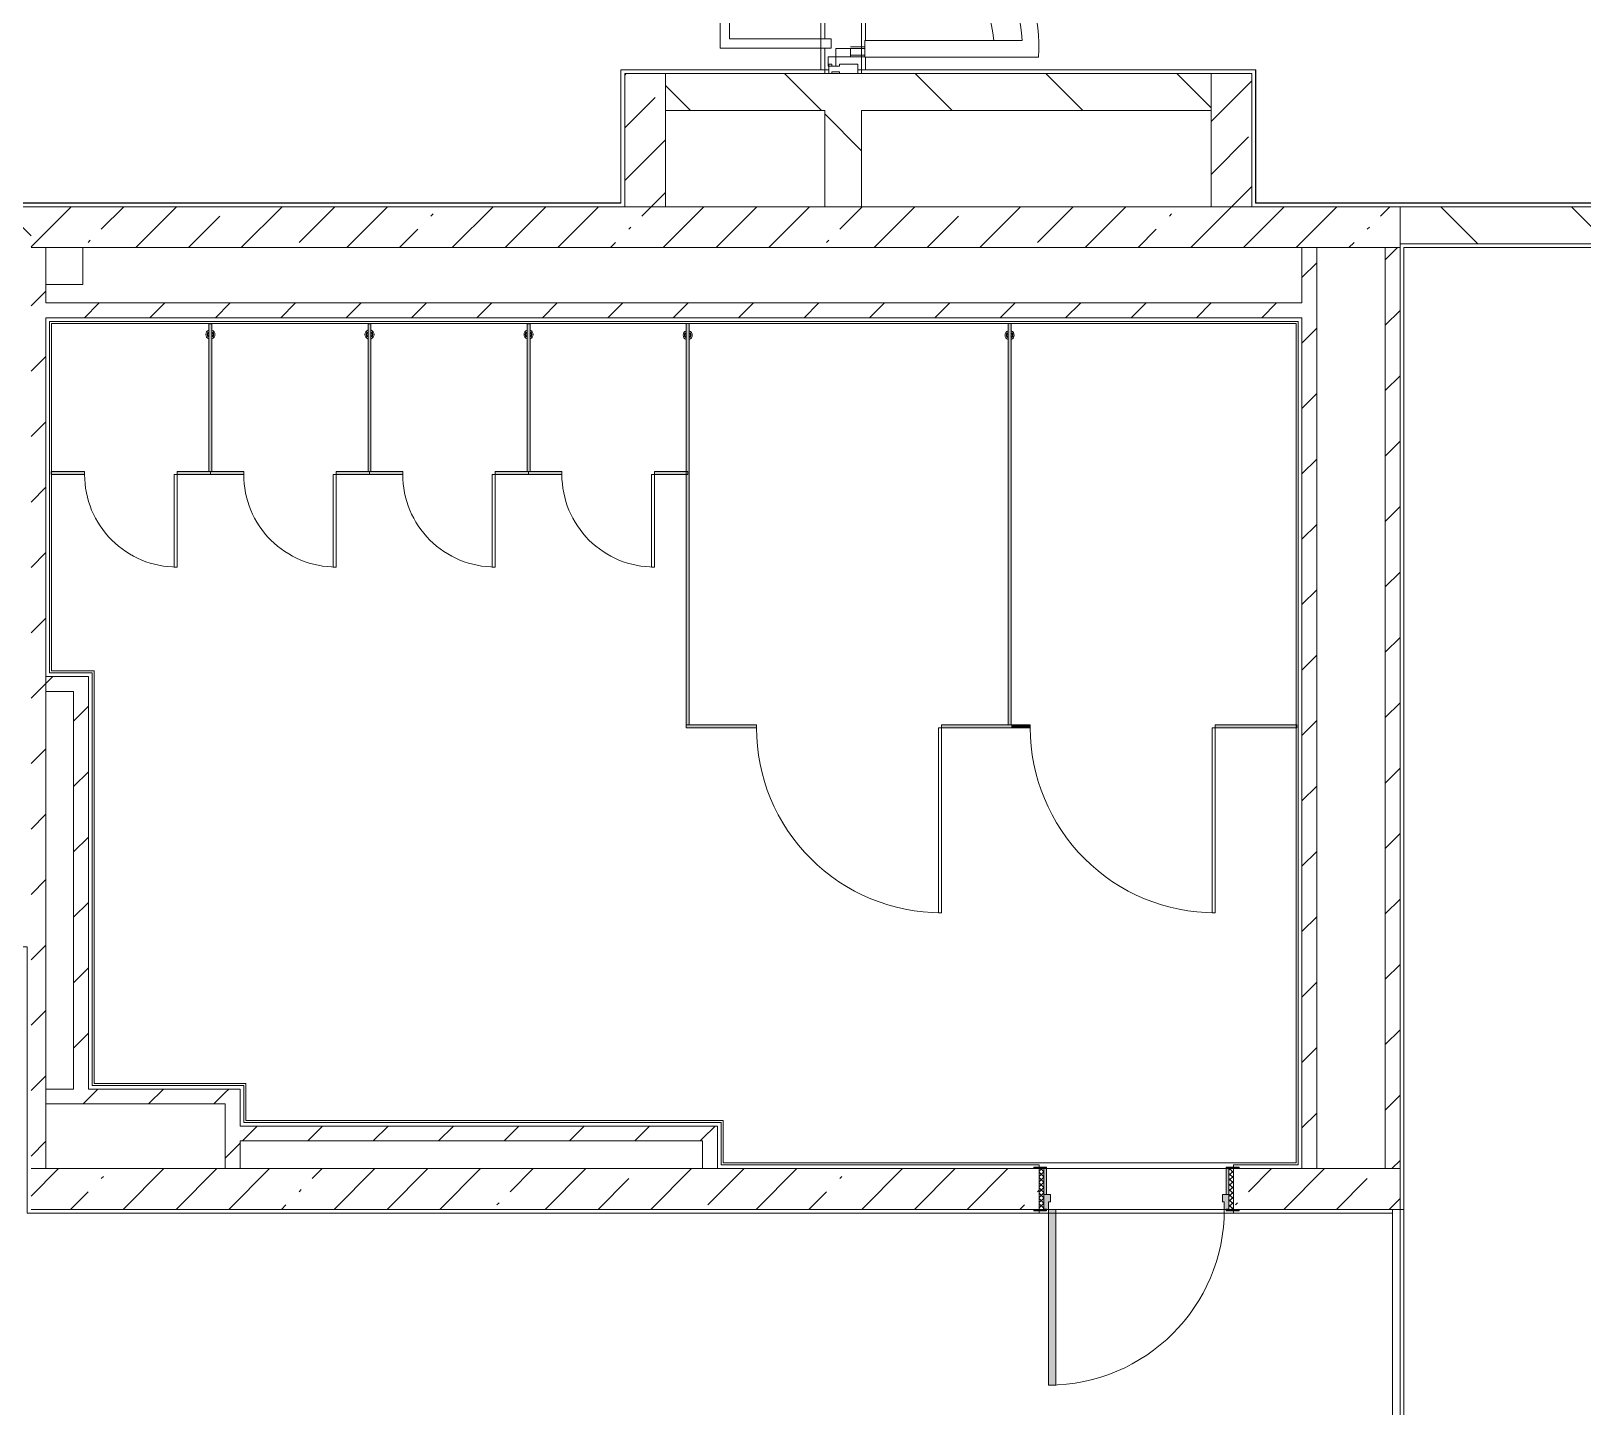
# Model space of a CAD drawing. Header units: millimetres. Extents: x -4029 to 232974, y -8553 to 104777.
# Drawn here: x 165296 to 173685, y 4112 to 11550 of the extents above; entities that cross this region are included whole.
import ezdxf

# ---------------------------------------------------------------- set-up
doc = ezdxf.new("R2010")
doc.units = ezdxf.units.MM
for name, color, linetype, lineweight in [('A-AREA-BNDY-1', 7, 'Continuous', 5), ('A-DOOR-5', 7, 'Continuous', 5), ('A-GENM-1', 7, 'Continuous', 5), ('A-GLAZ-CWMG-2', 7, 'Continuous', 5), ('A-WALL', 7, 'Continuous', 9), ('I-WALL-6', 7, 'Continuous', 5)]:
    doc.layers.add(name, color=color, linetype=linetype, lineweight=lineweight)
for name, color, linetype, lineweight, true_color in [('A-DETL-GENF-9', 7, 'Continuous', 5, 0xaaaaaa), ('A-DOOR-3', 7, 'Continuous', 5, 0xaaaaaa), ('A-DOOR-4', 7, 'Continuous', 5, 0xe2e2e2), ('A-DOOR-FRAM-3', 7, 'Continuous', 5, 0xe2e2e2), ('A-DOOR-FRAM-4', 7, 'Continuous', 5, 0xaaaaaa), ('A-FLOR-2', 7, 'Continuous', 5, 0xaaaaaa), ('A-GENM-2', 7, 'Continuous', 5, 0xe2ddcd)]:
    doc.layers.add(name, color=color, linetype=linetype, lineweight=lineweight, true_color=true_color)
pattern_1 = [(45, (71086.4, 0), (-176.7767, 176.7767), [])]
pattern_2 = [(135, (71086.4, 0), (-353.5534, -353.5534), [])]
pattern_3 = [(45, (71086.4, 0), (-285.1231, 285.1231), []), (45, (71371.53, 0), (-285.1231, 285.1231), [504.031, -100.806, 16.764, -84.042])]

# ---------------------------------------------------------------- blocks, each defined once
blk = doc.blocks.new('110_Дверь_СКБ_1Ст_Внутренняя1 - Д-7а_л__950x2100h_Туалет-32220591-1_2_1_птичка')
at = {"layer": 'A-DOOR-3'}
h = blk.add_hatch(dxfattribs=at)
h.set_pattern_fill('FP_138', color=256, style=0, pattern_type=2)
h.set_pattern_definition([(135, (1776.41, 174.685), (-14.14214, -14.14214), []), (225, (1776.41, 174.685), (14.14214, -14.14214), [])])
h.paths.add_polyline_path([(537.5, 110), (512.5, 110), (512.5, -110), (537.5, -110)])
at = {"layer": 'A-DOOR-4'}
h = blk.add_hatch(color=256, dxfattribs=at)
h.paths.add_polyline_path([(512.5, 110), (487.5, 110), (487.5, 70), (477.5, 70), (477.5, 30), (512.5, 30)])
h.paths.add_polyline_path([(-462.5, 110), (-487.5, 110), (-487.5, 30), (-452.5, 30), (-452.5, 70), (-462.5, 70)])
at = {"layer": 'A-DOOR-FRAM-3'}
for points in [[(447.5, 1060), (447.5, 110), (487.5, 112), (487.5, 1060)], [(-499, 118), (-542.5, 118), (-542.5, 110), (-472.5, 110), (-472.5, 118), (-492.5, 118)], [(567.5, 118), (497.5, 118), (497.5, 110), (567.5, 110)], [(-487.5, 30), (-487.5, -110), (-472.5, -110), (-472.5, 30)], [(497.5, 30), (497.5, -110), (512.5, -110), (512.5, 30)], [(-542.5, -110), (-542.5, -118), (-472.5, -118), (-472.5, -110), (-512.5, -110)], [(512.5, -110), (497.5, -110), (497.5, -118), (567.5, -118), (567.5, -110), (537.5, -110)]]:
    blk.add_hatch(color=256, dxfattribs=at).paths.add_polyline_path(points)
at = {"layer": 'A-DOOR-FRAM-4'}
h = blk.add_hatch(dxfattribs=at)
h.set_pattern_fill('FP_139', color=256, style=0, pattern_type=2)
h.set_pattern_definition([(45, (-346.384, 174.685), (-14.1421, 14.1421), []), (135, (-346.384, 174.685), (-14.1421, -14.1421), [])])
h.paths.add_polyline_path([(-512.5, 110), (-512.5, -110), (-487.5, -110), (-487.5, 110)])
at = {"layer": 'A-DOOR-3'}
for p, q in [((487.5, 1060), (447.5, 1060)), ((447.5, 1060), (447.5, 110)), ((487.5, 110), (487.5, 1060)), ((447.5, 110), (487.5, 110))]:
    blk.add_line(p, q, dxfattribs=at)
blk.add_arc((487.5, 110), 950, 90, 180, dxfattribs=at)
at = {"layer": 'A-DOOR-FRAM-4'}
for p, q in [((-472.5, 118), (-542.5, 118)), ((-542.5, 118), (-542.5, 110)), ((-542.5, 110), (-472.5, 110)), ((-487.5, 110), (-512.5, 110)), ((-512.5, 110), (-512.5, -110)), ((-462.5, 110), (-487.5, 110)), ((-487.5, 110), (-487.5, 30)), ((-487.5, -110), (-487.5, 110)), ((-472.5, 110), (-487.5, 110)), ((-487.5, 110), (-487.5, 109)), ((-487.5, 109), (-472.5, 109)), ((-472.5, 110), (-472.5, 118)), ((-472.5, 109), (-472.5, 110)), ((-462.5, 70), (-462.5, 110)), ((487.5, 110), (487.5, 70)), ((512.5, 110), (487.5, 110)), ((567.5, 118), (497.5, 118)), ((497.5, 118), (497.5, 110)), ((512.5, 110), (497.5, 110)), ((497.5, 110), (497.5, 109)), ((497.5, 110), (567.5, 110)), ((497.5, 109), (512.5, 109)), ((512.5, 30), (512.5, 110)), ((537.5, 110), (512.5, 110)), ((512.5, 110), (512.5, -110)), ((512.5, 109), (512.5, 110)), ((537.5, -110), (537.5, 110)), ((567.5, 110), (567.5, 118)), ((-487.5, 30), (-452.5, 30)), ((-472.5, 30), (-487.5, 30)), ((-487.5, 30), (-487.5, -110)), ((-472.5, -110), (-472.5, 30)), ((-452.5, 70), (-462.5, 70)), ((-452.5, 30), (-452.5, 70)), ((487.5, 70), (477.5, 70)), ((477.5, 70), (477.5, 30)), ((477.5, 30), (512.5, 30)), ((512.5, 30), (497.5, 30)), ((497.5, 30), (497.5, -110)), ((512.5, -110), (512.5, 30)), ((-472.5, -110), (-542.5, -110)), ((-542.5, -110), (-542.5, -118)), ((-542.5, -118), (-472.5, -118)), ((-512.5, -110), (-487.5, -110)), ((-487.5, -110), (-472.5, -110)), ((-472.5, -118), (-472.5, -110)), ((497.5, -110), (512.5, -110)), ((567.5, -110), (497.5, -110)), ((497.5, -110), (497.5, -118)), ((497.5, -118), (567.5, -118)), ((512.5, -110), (537.5, -110)), ((567.5, -118), (567.5, -110))]:
    blk.add_line(p, q, dxfattribs=at)
blk = doc.blocks.new('131_Сантехническая перегородка 7 - СП-1-30858579-1_2_1_птичка')
at = {"layer": 'A-GENM-2'}
blk.add_hatch(color=256, dxfattribs=at).paths.add_polyline_path([(2165.9, 8), (-4.1, 8), (-4.1, -8), (2165.9, -8)])
at = {"layer": 'A-GENM-1'}
for p, q in [((2165.9, 8), (-4.1, 8)), ((-4.1, 8), (-4.1, -8)), ((2165.9, -8), (2165.9, 8)), ((-4.1, -8), (2165.9, -8))]:
    blk.add_line(p, q, dxfattribs=at)
at = {"layer": 'A-GENM-1', "flags": 128}
for points in [[(71.5, 8), (71.1, 8.5), (70.8, 9), (70.4, 9.5), (70, 9.9), (69.6, 10.4), (69.2, 10.8), (68.8, 11.2), (68.3, 11.6), (67.8, 12), (67.3, 12.3), (66.8, 12.7), (66.3, 13), (65.8, 13.3), (65.3, 13.6), (64.7, 13.8), (64.2, 14), (63.6, 14.3), (63, 14.4), (62.4, 14.6), (61.9, 14.7), (61.3, 14.9), (60.7, 14.9), (60.1, 15), (59.5, 15.1), (58.9, 15.1), (58.3, 15.1), (57.7, 15), (57.1, 15), (56.5, 14.9), (55.9, 14.8), (55.3, 14.7), (54.7, 14.5), (54.1, 14.4), (53.5, 14.2), (53, 13.9), (52.4, 13.7), (51.9, 13.4), (51.4, 13.2), (50.8, 12.9), (50.3, 12.5), (49.8, 12.2), (49.3, 11.8), (48.9, 11.4), (48.4, 11), (48, 10.6), (47.6, 10.2), (47.2, 9.7), (46.8, 9.3), (46.4, 8.8), (46.1, 8.3), (45.9, 8)], [(45.9, -8), (46.3, -8.5), (46.6, -9), (47, -9.5), (47.4, -9.9), (47.8, -10.4), (48.2, -10.8), (48.6, -11.2), (49.1, -11.6), (49.6, -12), (50, -12.3), (50.5, -12.7), (51.1, -13), (51.6, -13.3), (52.1, -13.6), (52.7, -13.8), (53.2, -14), (53.8, -14.3), (54.4, -14.4), (54.9, -14.6), (55.5, -14.7), (56.1, -14.9), (56.7, -14.9), (57.3, -15), (57.9, -15.1), (58.5, -15.1), (59.1, -15.1), (59.7, -15), (60.3, -15), (60.9, -14.9), (61.5, -14.8), (62.1, -14.7), (62.7, -14.5), (63.3, -14.4), (63.8, -14.2), (64.4, -13.9), (65, -13.7), (65.5, -13.4), (66, -13.2), (66.6, -12.9), (67.1, -12.5), (67.6, -12.2), (68, -11.8), (68.5, -11.4), (69, -11), (69.4, -10.6), (69.8, -10.2), (70.2, -9.7), (70.6, -9.3), (70.9, -8.8), (71.3, -8.3), (71.5, -8)]]:
    blk.add_lwpolyline(points, dxfattribs=at)
at = {"layer": 'A-GENM-1'}
for radius, start, end in [(24.6, 19.91127, 160.08873), (17.6, 45, 135), (17.6, 45, 135), (15.1, 45, 135), (24.6, 199.91127, 340.08873), (17.6, 225, 315), (17.6, 225, 315), (15.1, 225, 315)]:
    blk.add_arc((58.7, 0), radius, start, end, dxfattribs=at)
blk = doc.blocks.new('131_Сантехническая перегородка 6 - СП-1-30839354-1_2_1_птичка')
at = {"layer": 'A-GENM-2'}
blk.add_hatch(color=256, dxfattribs=at).paths.add_polyline_path([(800, 8), (0, 8), (0, -8), (800, -8)])
at = {"layer": 'A-GENM-1'}
for p, q in [((800, 8), (0, 8)), ((0, 8), (0, -8)), ((800, -8), (800, 8)), ((0, -8), (800, -8))]:
    blk.add_line(p, q, dxfattribs=at)
at = {"layer": 'A-GENM-1', "flags": 128}
for points in [[(71.5, 8), (71.1, 8.5), (70.8, 9), (70.4, 9.5), (70, 9.9), (69.6, 10.4), (69.2, 10.8), (68.8, 11.2), (68.3, 11.6), (67.8, 12), (67.3, 12.3), (66.8, 12.7), (66.3, 13), (65.8, 13.3), (65.3, 13.6), (64.7, 13.8), (64.2, 14), (63.6, 14.3), (63, 14.4), (62.4, 14.6), (61.9, 14.7), (61.3, 14.9), (60.7, 14.9), (60.1, 15), (59.5, 15.1), (58.9, 15.1), (58.3, 15.1), (57.7, 15), (57.1, 15), (56.5, 14.9), (55.9, 14.8), (55.3, 14.7), (54.7, 14.5), (54.1, 14.4), (53.5, 14.2), (53, 13.9), (52.4, 13.7), (51.9, 13.4), (51.4, 13.2), (50.8, 12.9), (50.3, 12.5), (49.8, 12.2), (49.3, 11.8), (48.9, 11.4), (48.4, 11), (48, 10.6), (47.6, 10.2), (47.2, 9.7), (46.8, 9.3), (46.4, 8.8), (46.1, 8.3), (45.9, 8)], [(45.9, -8), (46.3, -8.5), (46.6, -9), (47, -9.5), (47.4, -9.9), (47.8, -10.4), (48.2, -10.8), (48.6, -11.2), (49.1, -11.6), (49.6, -12), (50, -12.3), (50.5, -12.7), (51.1, -13), (51.6, -13.3), (52.1, -13.6), (52.7, -13.8), (53.2, -14), (53.8, -14.3), (54.4, -14.4), (54.9, -14.6), (55.5, -14.7), (56.1, -14.9), (56.7, -14.9), (57.3, -15), (57.9, -15.1), (58.5, -15.1), (59.1, -15.1), (59.7, -15), (60.3, -15), (60.9, -14.9), (61.5, -14.8), (62.1, -14.7), (62.7, -14.5), (63.3, -14.4), (63.8, -14.2), (64.4, -13.9), (65, -13.7), (65.5, -13.4), (66, -13.2), (66.6, -12.9), (67.1, -12.5), (67.6, -12.2), (68, -11.8), (68.5, -11.4), (69, -11), (69.4, -10.6), (69.8, -10.2), (70.2, -9.7), (70.6, -9.3), (70.9, -8.8), (71.3, -8.3), (71.5, -8)]]:
    blk.add_lwpolyline(points, dxfattribs=at)
at = {"layer": 'A-GENM-1'}
for radius, start, end in [(24.6, 19.91127, 160.08873), (17.6, 45, 135), (17.6, 45, 135), (15.1, 45, 135), (24.6, 199.91127, 340.08873), (17.6, 225, 315), (17.6, 225, 315), (15.1, 225, 315)]:
    blk.add_arc((58.7, 0), radius, start, end, dxfattribs=at)
blk = doc.blocks.new('131_Сантехническая перегородка_Дверь МГН - СД-1-30883454-1_2_1_птичка')
at = {"layer": 'A-GENM-2'}
for points in [[(-350.5, 8), (-370, 8), (-366.5, -8), (10, -8), (10, 8), (-335.4, 8)], [(1010, 8), (1010, -8), (1390, -8), (1390, 8), (1374, 8)]]:
    blk.add_hatch(color=256, dxfattribs=at).paths.add_polyline_path(points)
at = {"layer": 'A-DOOR-5'}
for p, q in [((10, 1008), (26, 1008)), ((10, 8), (10, 1008)), ((26, 8), (26, 1008)), ((10, 8), (26, 8))]:
    blk.add_line(p, q, dxfattribs=at)
blk.add_arc((10, 8), 1000, 360, 90, dxfattribs=at)
at = {"layer": 'A-GENM-1'}
for p, q in [((10, 8), (-370, 8)), ((-370, 8), (-370, -8)), ((10, -8), (10, 8)), ((1390, 8), (1010, 8)), ((1010, 8), (1010, -8)), ((1390, -8), (1390, 8)), ((-370, -8), (10, -8)), ((1010, -8), (1390, -8))]:
    blk.add_line(p, q, dxfattribs=at)
blk = doc.blocks.new('131_Сантехническая перегородка_Дверь 5 - СД-1-30835617-1_2_1_птичка')
at = {"layer": 'A-GENM-2'}
for points in [[(250, 8), (70, 8), (70, -8), (250, -8)], [(750, 8), (750, -8), (930, -8), (930, 8), (839.3, 8)]]:
    blk.add_hatch(color=256, dxfattribs=at).paths.add_polyline_path(points)
at = {"layer": 'A-DOOR-5'}
for p, q in [((266, 508), (250, 508)), ((250, 8), (250, 508)), ((266, 8), (266, 508)), ((266, 8), (250, 8))]:
    blk.add_line(p, q, dxfattribs=at)
blk.add_arc((250, 8), 500, 360, 90, dxfattribs=at)
at = {"layer": 'A-GENM-1'}
for p, q in [((250, 8), (70, 8)), ((70, 8), (70, -8)), ((250, -8), (250, 8)), ((930, 8), (750, 8)), ((750, 8), (750, -8)), ((930, -8), (930, 8)), ((70, -8), (250, -8)), ((750, -8), (930, -8))]:
    blk.add_line(p, q, dxfattribs=at)
blk = doc.blocks.new('131_Сантехническая перегородка_Дверь 5 - СД-1-V188-1_2_1_птичка')
at = {"layer": 'A-GENM-2'}
for points in [[(183.4, 8), (78, 8), (78, -8), (250, -8), (250, 8)], [(922, 8), (750, 8), (750, -8), (930, -8), (930, 8)]]:
    blk.add_hatch(color=256, dxfattribs=at).paths.add_polyline_path(points)
at = {"layer": 'A-DOOR-5'}
for p, q in [((266, 508), (250, 508)), ((250, 8), (250, 508)), ((266, 8), (266, 508)), ((266, 8), (250, 8))]:
    blk.add_line(p, q, dxfattribs=at)
blk.add_arc((250, 8), 500, 360, 90, dxfattribs=at)
at = {"layer": 'A-GENM-1'}
for p, q in [((250, 8), (70, 8)), ((70, 8), (70, -8)), ((250, -8), (250, 8)), ((930, 8), (750, 8)), ((750, 8), (750, -8)), ((930, -8), (930, 8)), ((70, -8), (250, -8)), ((750, -8), (930, -8))]:
    blk.add_line(p, q, dxfattribs=at)
blk = doc.blocks.new('131_Сантехническая перегородка_Дверь МГН 2 - СД-1-30897608-1_2_1_птичка')
at = {"layer": 'A-GENM-2'}
for points in [[(-269.9, 8), (-430, 8), (-430, -8), (10, -8), (10, 8)], [(1010, 8), (1010, -8), (1110, -8), (1110, 8)]]:
    blk.add_hatch(color=256, dxfattribs=at).paths.add_polyline_path(points)
at = {"layer": 'A-DOOR-5'}
for p, q in [((10, 1008), (26, 1008)), ((10, 8), (10, 1008)), ((26, 8), (26, 1008)), ((10, 8), (26, 8))]:
    blk.add_line(p, q, dxfattribs=at)
blk.add_arc((10, 8), 1000, 360, 90, dxfattribs=at)
at = {"layer": 'A-GENM-1'}
for p, q in [((10, 8), (-430, 8)), ((-430, 8), (-430, -8)), ((10, -8), (10, 8)), ((1110, 8), (1010, 8)), ((1010, 8), (1010, -8)), ((1110, -8), (1110, 8)), ((-430, -8), (10, -8)), ((1010, -8), (1110, -8))]:
    blk.add_line(p, q, dxfattribs=at)
blk = doc.blocks.new('Дверь_Витражная_остекление_ - ВВ-7 остекление-32349468-1_2_1_птичка')
at = {"layer": 'A-DETL-GENF-9'}
for p, q in [((-815, -20), (-860, -20)), ((-860, -177.2), (-860, -20)), ((-815, -20), (-860, -20)), ((-860, -20), (-860, -177.2)), ((-815, -177.2), (-815, -20)), ((-815, -177.2), (-815, -20)), ((865, -880), (865, -20)), ((865, -20), (865, -880)), ((-860, -100), (-815, -100)), ((-850, -177.2), (-850, -100)), ((-806, -177.2), (-806, -100)), ((856, -800), (856, -100)), ((900, -100), (865, -100)), ((900, -800), (900, -140)), ((910, -880), (910, -140)), ((910, -880), (910, -140)), ((910, -800), (865, -800)), ((910, -880), (865, -880)), ((865, -880), (910, -880))]:
    blk.add_line(p, q, dxfattribs=at)
at = {"layer": 'A-DOOR-3'}
for p, q in [((-910, 20), (-860, 20)), ((-910, -20), (-910, 20)), ((-860, 20), (-860, -20)), ((860, 20), (910, 20)), ((860, -20), (860, 20)), ((910, 20), (910, -20)), ((-860, -20), (-910, -20)), ((-860, -177.2), (-860, -20)), ((860, -880), (860, -20)), ((910, -20), (860, -20))]:
    blk.add_line(p, q, dxfattribs=at)
for centre, start, end in [((-860, -20), 275.98464, 0), ((860, -20), 180, 196.28645), ((860, -20), 225.39227, 270)]:
    blk.add_arc(centre, 860, start, end, dxfattribs=at)
blk = doc.blocks.new('Прямоугольный импост - Импост структурный с накладкой - 160мм Темный-V203-1_2_1_птичка')
at = {"layer": 'A-GLAZ-CWMG-2'}
for p, q in [((-50, 0), (-50, 17)), ((-50, 17), (0, 17)), ((-40, 0), (-50, 0)), ((-40, -40), (-40, 0)), ((0, 0), (-10, 0)), ((-10, 0), (-10, -40)), ((0, 17), (0, 0)), ((-50, -140), (-50, -40)), ((-50, -40), (-40, -40)), ((-10, -40), (0, -40)), ((0, -40), (0, -140)), ((0, -140), (-50, -140))]:
    blk.add_line(p, q, dxfattribs=at)

msp = doc.modelspace()

# ---------------------------------------------------------------- hatches: boundary and pattern name
at = {"layer": 'I-WALL-6'}
h = msp.add_hatch(dxfattribs=at)
h.set_pattern_fill('FP_134', color=256, style=0, pattern_type=2)
h.set_pattern_definition(pattern_2)
h.paths.add_polyline_path([(169786.4063, 10600), (169786.4063, 11320), (169586.4063, 11320), (169586.4063, 10600)])
h.paths.add_polyline_path([(169702.7984, 13220), (169786.4063, 13220), (169781.27, 13400), (169586.4063, 13400), (169586.4063, 13220)])
h = msp.add_hatch(dxfattribs=at)
h.set_pattern_fill('FP_116', color=256, style=0, pattern_type=2)
h.set_pattern_definition(pattern_3)
h.paths.add_polyline_path([(168506.7396, 10600), (168725.4063, 10600), (168725.4063, 11320), (168505.4063, 11320), (168505.4063, 10600)])
h = msp.add_hatch(dxfattribs=at)
h.set_pattern_fill('FP_134', color=256, style=0, pattern_type=2)
h.set_pattern_definition(pattern_2)
h.paths.add_polyline_path([(169586.4063, 11120), (169586.4063, 11320), (168725.4063, 11320), (168725.4063, 11120), (168732.5121, 11120)])
h = msp.add_hatch(dxfattribs=at)
h.set_pattern_fill('FP_134', color=256, style=0, pattern_type=2)
h.set_pattern_definition(pattern_2)
h.paths.add_polyline_path([(171675.4062, 11120), (171675.4062, 11320), (169786.4063, 11320), (169786.4063, 11120), (170830.028, 11120)])
h = msp.add_hatch(dxfattribs=at)
h.set_pattern_fill('FP_116', color=256, style=0, pattern_type=2)
h.set_pattern_definition(pattern_3)
h.paths.add_polyline_path([(171895.4062, 10600), (171895.4062, 11320), (171675.4062, 11320), (171675.4062, 10600)])
h = msp.add_hatch(dxfattribs=at)
h.set_pattern_fill('FP_134', color=256, style=0, pattern_type=2)
h.set_pattern_definition(pattern_2)
h.paths.add_polyline_path([(172696.4063, 10400), (174731.4063, 10400), (174731.4063, 10600), (172696.4063, 10600)])
h.paths.add_polyline_path([(178196.4063, 10400), (178216.4063, 10400), (178216.4063, 10600), (176181.4063, 10600), (176181.4063, 10400), (177122.5756, 10400)])
h.paths.add_polyline_path([(163036.4063, 10400), (163596.4063, 10400), (163596.4063, 10600), (162471.4063, 10600), (162471.4063, 10400), (163016.4063, 10400)])
h.paths.add_polyline_path([(160696.4063, 10400), (161071.4063, 10400), (161071.4063, 10600), (160696.4063, 10600)])
h.paths.add_polyline_path([(164546.4063, 10400), (165296.4063, 10400), (165296.4063, 10600), (164546.4063, 10600)])
h = msp.add_hatch(dxfattribs=at)
h.set_pattern_fill('FP_116', color=256, style=0, pattern_type=2)
h.set_pattern_definition(pattern_3)
h.paths.add_polyline_path([(171915.4062, 10380), (172696.4063, 10380), (172696.4063, 10600), (165296.4063, 10600), (165296.4063, 10380), (170830.028, 10380)])
h = msp.add_hatch(dxfattribs=at)
h.set_pattern_fill('FP_133', color=256, style=0, pattern_type=2)
h.set_pattern_definition(pattern_1)
h.paths.add_polyline_path([(165376.4063, 5400), (165376.4063, 10380), (165296.4063, 10380), (165296.4063, 5400)])
h = msp.add_hatch(dxfattribs=at)
h.set_pattern_fill('FP_133', color=256, style=0, pattern_type=2)
h.set_pattern_definition(pattern_1)
h.paths.add_polyline_path([(172246.4063, 5400), (172246.4063, 10380), (172166.4063, 10380), (172166.4063, 5400)])
h = msp.add_hatch(dxfattribs=at)
h.set_pattern_fill('FP_133', color=256, style=0, pattern_type=2)
h.set_pattern_definition(pattern_1)
h.paths.add_polyline_path([(172616.4063, 5400), (172696.4063, 5400), (172696.4063, 10380), (172616.4063, 10380), (172616.4063, 5423.5144)])
h = msp.add_hatch(dxfattribs=at)
h.set_pattern_fill('FP_133', color=256, style=0, pattern_type=2)
h.set_pattern_definition(pattern_1)
h.paths.add_polyline_path([(166634.9962, 10000), (172166.4063, 10000), (172166.4063, 10080), (165376.4063, 10077.9727), (165376.4063, 10000), (165819.3973, 10000)])
h = msp.add_hatch(dxfattribs=at)
h.set_pattern_fill('FP_133', color=256, style=0, pattern_type=2)
h.set_pattern_definition(pattern_1)
h.paths.add_polyline_path([(165376.4063, 7980), (165606.4063, 7980), (165606.4063, 8060), (165376.4063, 8060)])
h = msp.add_hatch(dxfattribs=at)
h.set_pattern_fill('FP_133', color=256, style=0, pattern_type=2)
h.set_pattern_definition(pattern_1)
h.paths.add_polyline_path([(165606.4063, 5830), (165606.4063, 7980), (165526.4063, 7980), (165526.4063, 5830)])
h = msp.add_hatch(dxfattribs=at)
h.set_pattern_fill('FP_133', color=256, style=0, pattern_type=2)
h.set_pattern_definition(pattern_1)
h.paths.add_polyline_path([(163516.4063, 6620), (163546.4063, 6620), (163546.4063, 6700), (163116.4063, 6700), (163116.4063, 6620), (163496.4063, 6620)])
h.paths.add_polyline_path([(164546.4063, 6620), (165296.4063, 6620), (165296.4063, 6700), (164496.4063, 6700), (164496.4063, 6620), (164537.4803, 6620)])
h = msp.add_hatch(dxfattribs=at)
h.set_pattern_fill('FP_133', color=256, style=0, pattern_type=2)
h.set_pattern_definition(pattern_1)
h.paths.add_polyline_path([(166346.4063, 5750), (166346.4063, 5830), (165376.4063, 5830), (165376.4063, 5750), (165626.4063, 5750)])
h = msp.add_hatch(dxfattribs=at)
h.set_pattern_fill('FP_133', color=256, style=0, pattern_type=2)
h.set_pattern_definition(pattern_1)
h.paths.add_polyline_path([(166346.4063, 5400), (166426.4063, 5400), (166426.4063, 5830), (166346.4063, 5830), (166346.4063, 5529.4834)])
h = msp.add_hatch(dxfattribs=at)
h.set_pattern_fill('FP_133', color=256, style=0, pattern_type=2)
h.set_pattern_definition(pattern_1)
h.paths.add_polyline_path([(166426.4063, 5550), (168926.4063, 5550), (168926.4063, 5630), (166426.4063, 5630)])
h = msp.add_hatch(dxfattribs=at)
h.set_pattern_fill('FP_133', color=256, style=0, pattern_type=2)
h.set_pattern_definition(pattern_1)
h.paths.add_polyline_path([(169006.4063, 5400), (169006.4063, 5630), (168926.4063, 5630), (168926.4063, 5400)])
h = msp.add_hatch(dxfattribs=at)
h.set_pattern_fill('FP_116', color=256, style=0, pattern_type=2)
h.set_pattern_definition(pattern_3)
h.paths.add_polyline_path([(172079.8693, 5180), (172696.4063, 5180), (172696.4063, 5400), (171796.4063, 5400), (171796.4063, 5180), (171826.4063, 5180)])
h.paths.add_polyline_path([(168732.5121, 5180), (170746.4063, 5180), (170746.4063, 5400), (165296.4063, 5400), (165296.4063, 5180), (168146.4063, 5180)])

# ---------------------------------------------------------------- linework, layer by layer
at = {"layer": 'A-AREA-BNDY-1', "flags": 128}
for points in [[(153783.4062, 13379), (153783.4062, 11571), (156077.4063, 11571), (156077.4063, 10621), (156496.4063, 10621), (156496.4063, 10600), (156531.4063, 10600), (156531.4063, 10460), (156719.9159, 10460), (160182.8967, 10460), (160446.4063, 10460), (160446.4063, 10620.997), (168484.4063, 10620.997), (168484.4063, 11341), (169565.4063, 11341), (169565.4063, 13379)], [(165407.4063, 9969), (165407.4063, 8091), (165637.4063, 8091), (165637.4063, 5861), (166457.4063, 5861), (166457.4063, 5661), (169037.4063, 5661), (169037.4063, 5431), (172135.4063, 5431), (172135.4063, 9969)], [(163528.4063, 171), (168145.4063, 171), (168145.4063, 521), (169237.4063, 521), (169237.4063, 171), (172635.4063, 171), (172635.4063, 520.5), (172655.4063, 520.5), (172655.4063, 5159), (165275.4063, 5159), (165275.4063, 6599), (163137.4063, 6599), (163137.4063, 521), (163528.4063, 521)]]:
    msp.add_lwpolyline(points, close=True, dxfattribs=at)
for points in [[(176486.4063, 13400), (172484.9062, 13400), (172484.9062, 13379), (169786.4063, 13379), (169786.4063, 11341), (171916.4062, 11341), (171916.4062, 10621), (178195.4063, 10621)], [(178189.3738, 10379), (172717.4063, 10379), (172717.4063, 5179.5), (172697.4063, 5179.5), (172697.4063, 521), (172957.4063, 521), (172957.4063, 171), (176595.4063, 171)]]:
    msp.add_lwpolyline(points, dxfattribs=at)
at = {"layer": 'A-FLOR-2'}
for p, q in [((169021.1613, 13272.2399), (169021.1613, 11457.0706)), ((169071.1613, 11507.0706), (169071.1613, 13222.2399)), ((169806.4063, 11498.358), (169806.4063, 12313.2018)), ((169621.1613, 11507.0706), (169071.1613, 11507.0706)), ((169621.1613, 11457.0706), (169621.1613, 11507.0706)), ((170653.568, 11498.358), (169803.1613, 11498.358)), ((169803.1613, 11498.358), (169803.1613, 11408.358)), ((169021.1613, 11457.0706), (169621.1613, 11457.0706)), ((168485.4063, 10620), (168485.4063, 11340)), ((168485.4063, 11340), (169608.9855, 11340)), ((169765.9855, 11340), (171915.4062, 11340)), ((169803.1613, 11408.358), (170743.1805, 11408.358)), ((169806.4063, 11340), (169806.4063, 11408.7014)), ((171915.4062, 11340), (171915.4062, 10620)), ((162421.4063, 10620), (168485.4063, 10620)), ((171915.4062, 10620), (174806.4063, 10620)), ((165576.4063, 10380), (165576.4063, 10180)), ((174731.4063, 10380), (172716.4063, 10380)), ((172716.4063, 10380), (172716.4063, 2925)), ((165576.4063, 10180), (165376.4063, 10180)), ((172146.4063, 9980), (165396.4063, 9980)), ((165396.4063, 9980), (165396.4063, 8080)), ((172146.4063, 5420), (172146.4063, 9980)), ((165396.4063, 8080), (165626.4063, 8080)), ((165626.4063, 8080), (165626.4063, 5850)), ((165626.4063, 5850), (166446.4063, 5850)), ((166446.4063, 5850), (166446.4063, 5650)), ((166446.4063, 5650), (169026.4063, 5650)), ((169026.4063, 5650), (169026.4063, 5420)), ((169026.4063, 5420), (170746.4063, 5420)), ((170746.4063, 5420), (170746.4063, 5408)), ((171796.4062, 5420), (172146.4063, 5420)), ((171796.4062, 5408), (171796.4062, 5420)), ((170796.4063, 5160), (165276.4063, 5160)), ((170746.4063, 5172), (170746.4063, 5160)), ((172656.4063, 5160), (170836.4063, 5160)), ((171796.4062, 5160), (171796.4062, 5172))]:
    msp.add_line(p, q, dxfattribs=at)
for radius, start, end in [(945, 356.96706104, 72.24720984), (855, 2.68148308, 89.68791357)]:
    msp.add_arc((169799.5042, 11458.358), radius, start, end, dxfattribs=at)
at = {"layer": 'A-WALL'}
for p, q in [((168725.4063, 11320), (168725.4063, 11120)), ((171675.4062, 11120), (171675.4062, 11320)), ((169586.4063, 10600), (169786.4063, 10600)), ((172696.4063, 10400), (172696.4063, 10600)), ((165296.4063, 5400), (165376.4063, 5400)), ((172166.4063, 5400), (172246.4063, 5400)), ((172616.4063, 5400), (172696.4063, 5400)), ((172696.4063, 5180), (172656.4063, 5180))]:
    msp.add_line(p, q, dxfattribs=at)
at = {"layer": 'I-WALL-6'}
for p, q in [((169586.4063, 11507.0706), (169586.4063, 13400)), ((169786.4063, 13400), (169786.4063, 11320)), ((169586.4063, 11320), (169586.4063, 11457.0706)), ((171895.4062, 11320), (168505.4063, 11320)), ((168505.4063, 11320), (168505.4063, 10600)), ((171895.4062, 10600), (171895.4062, 11320)), ((168725.4063, 11120), (169586.4063, 11120)), ((168725.4063, 10600), (168725.4063, 11120)), ((169586.4063, 11120), (169586.4063, 10600)), ((169786.4063, 10600), (169786.4063, 11120)), ((169786.4063, 11120), (171675.4062, 11120)), ((171675.4062, 11120), (171675.4062, 10600)), ((169586.4063, 10600), (164576.4063, 10600)), ((174701.4063, 10600), (169786.4063, 10600)), ((165296.4063, 10380), (172696.4063, 10380)), ((165376.4063, 10080), (165376.4063, 10380)), ((172166.4063, 10380), (172166.4063, 10080)), ((172246.4063, 5400), (172246.4063, 10380)), ((172616.4063, 10380), (172616.4063, 5400)), ((172696.4063, 2980), (172696.4063, 10400)), ((172696.4063, 10400), (174701.4063, 10400)), ((172166.4063, 10080), (165376.4063, 10080)), ((165376.4063, 5400), (165376.4063, 10000)), ((165376.4063, 10000), (172166.4063, 10000)), ((172166.4063, 10000), (172166.4063, 5400)), ((165606.4063, 8060), (165376.4063, 8060)), ((165606.4063, 5830), (165606.4063, 8060)), ((165376.4063, 7980), (165526.4063, 7980)), ((165526.4063, 7980), (165526.4063, 5830)), ((165526.4063, 5830), (165376.4063, 5830)), ((166426.4063, 5830), (165606.4063, 5830)), ((166426.4063, 5630), (166426.4063, 5830)), ((165376.4063, 5750), (166346.4063, 5750)), ((166346.4063, 5750), (166346.4063, 5400)), ((169006.4063, 5630), (166426.4063, 5630)), ((169006.4063, 5400), (169006.4063, 5630)), ((166426.4063, 5550), (168926.4063, 5550)), ((166426.4063, 5400), (166426.4063, 5550)), ((168926.4063, 5550), (168926.4063, 5400)), ((170716.4063, 5400), (165376.4063, 5400)), ((170786.4063, 5400), (171756.4063, 5400)), ((172166.4063, 5400), (171826.4063, 5400)), ((172616.4063, 5400), (172246.4063, 5400)), ((165296.4063, 5180), (170716.4063, 5180)), ((171746.4063, 5180), (170836.4063, 5180)), ((171826.4063, 5180), (172656.4063, 5180)), ((172656.4063, 5180), (172656.4063, 2925))]:
    msp.add_line(p, q, dxfattribs=at)

# ---------------------------------------------------------------- block references
at = {"layer": 'A-DOOR-3'}
for name, p, rotation in [('Дверь_Витражная_остекление_ - ВВ-7 остекление-32349468-1_2_1_птичка', (169625.9855, 12270), 89.99999999999993), ('110_Дверь_СКБ_1Ст_Внутренняя1 - Д-7а_л__950x2100h_Туалет-32220591-1_2_1_птичка', (171283.9063, 5290), 180)]:
    msp.add_blockref(name, p, dxfattribs=dict(at, rotation=rotation))
at = {"layer": 'A-GENM-1'}
for name, p, rotation in [('131_Сантехническая перегородка 6 - СП-1-30839354-1_2_1_птичка', (166265.9065, 9968), 270.0000000000007), ('131_Сантехническая перегородка 6 - СП-1-30839354-1_2_1_птичка', (167125.9065, 9968), 270.0000000000007), ('131_Сантехническая перегородка 6 - СП-1-30839354-1_2_1_птичка', (167985.9065, 9968), 270.0000000000007), ('131_Сантехническая перегородка 7 - СП-1-30858579-1_2_1_птичка', (168845.9065, 9964.9202), 269.9999999999999), ('131_Сантехническая перегородка 7 - СП-1-30858579-1_2_1_птичка', (170586.4065, 9964.9202), 269.9999999999999), ('131_Сантехническая перегородка_Дверь 5 - СД-1-30835617-1_2_1_птичка', (166335.9065, 9160), 180), ('131_Сантехническая перегородка_Дверь 5 - СД-1-30835617-1_2_1_птичка', (167195.9065, 9160), 180), ('131_Сантехническая перегородка_Дверь 5 - СД-1-30835617-1_2_1_птичка', (168055.9065, 9160), 180), ('131_Сантехническая перегородка_Дверь 5 - СД-1-V188-1_2_1_птичка', (168915.9065, 9160), 180), ('131_Сантехническая перегородка_Дверь МГН - СД-1-30883454-1_2_1_птичка', (170227.9065, 7791), 180), ('131_Сантехническая перегородка_Дверь МГН 2 - СД-1-30897608-1_2_1_птичка', (171707.9065, 7791), 180)]:
    msp.add_blockref(name, p, dxfattribs=dict(at, rotation=rotation))
at = {"layer": 'A-GLAZ-CWMG-2', "extrusion": (0, 0, -1), "rotation": 270.0000000000001}
msp.add_blockref('Прямоугольный импост - Импост структурный с накладкой - 160мм Темный-V203-1_2_1_птичка', (-169625.9855, 11320), dxfattribs=at)

doc.saveas('drawing.dxf')
